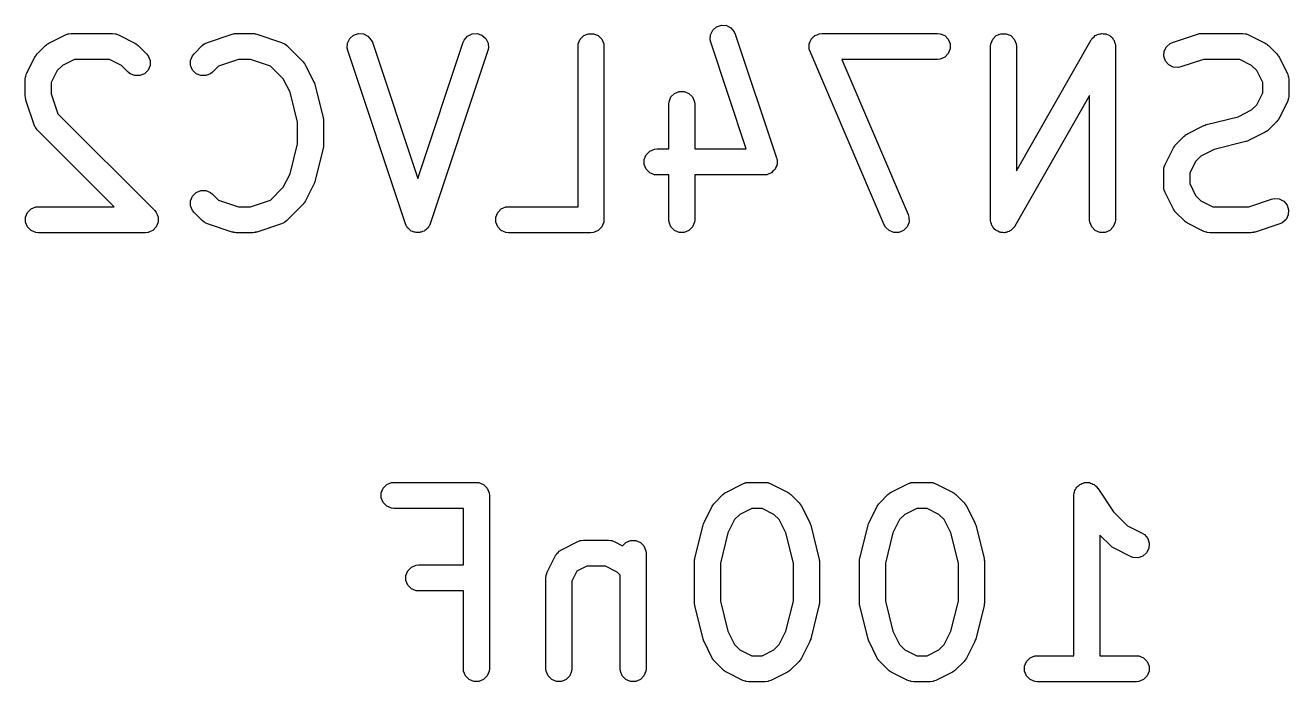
# Model space of a CAD drawing. Header units: inches. Extents: x -0.1 to 2.99, y 0.2 to 2.25.
# Drawn here: x 0.1225 to 0.4096, y 0.861 to 1.0101 of the extents above; entities that cross this region are included whole.
import ezdxf

# ---------------------------------------------------------------- set-up
doc = ezdxf.new("R2010")
doc.units = ezdxf.units.IN
doc.header["$MEASUREMENT"] = 0
doc.layers.add('BLACK', color=250, linetype='CONTINUOUS')

msp = doc.modelspace()

# ---------------------------------------------------------------- linework, layer by layer
at = {"layer": 'BLACK', "linetype": 'CONTINUOUS'}
for p, q in [((0.12785, 1.00609), (0.1316, 1.00796)), ((0.1316, 1.00796), (0.13214, 1.00817)), ((0.13214, 1.00817), (0.13225, 1.00818)), ((0.13225, 1.00818), (0.13234, 1.00822)), ((0.13234, 1.00822), (0.13292, 1.00827)), ((0.13292, 1.00827), (0.14229, 1.00827)), ((0.14229, 1.00827), (0.14287, 1.00822)), ((0.14287, 1.00822), (0.14297, 1.00818)), ((0.14297, 1.00818), (0.14307, 1.00817)), ((0.14307, 1.00817), (0.14362, 1.00796)), ((0.14362, 1.00796), (0.14736, 1.00609)), ((0.16386, 1.00625), (0.16948, 1.00812)), ((0.16948, 1.00812), (0.16977, 1.00819)), ((0.16977, 1.00819), (0.16984, 1.00822)), ((0.16984, 1.00822), (0.16994, 1.00823)), ((0.16994, 1.00823), (0.17005, 1.00825)), ((0.17005, 1.00825), (0.17012, 1.00825)), ((0.17012, 1.00825), (0.17042, 1.00827)), ((0.17042, 1.00827), (0.17417, 1.00827)), ((0.17417, 1.00827), (0.17446, 1.00825)), ((0.17446, 1.00825), (0.17453, 1.00825)), ((0.17453, 1.00825), (0.17464, 1.00823)), ((0.17464, 1.00823), (0.17474, 1.00822)), ((0.17474, 1.00822), (0.17481, 1.00819)), ((0.17481, 1.00819), (0.1751, 1.00812)), ((0.1751, 1.00812), (0.18072, 1.00625)), ((0.1962, 1.00713), (0.19708, 1.00789)), ((0.19708, 1.00789), (0.19817, 1.00825)), ((0.19817, 1.00825), (0.19932, 1.00817)), ((0.19932, 1.00817), (0.20035, 1.00765)), ((0.22297, 1.00765), (0.224, 1.00817)), ((0.224, 1.00817), (0.22515, 1.00825)), ((0.22515, 1.00825), (0.22625, 1.00789)), ((0.22625, 1.00789), (0.22712, 1.00713)), ((0.24939, 1.00778), (0.25046, 1.00822)), ((0.25046, 1.00822), (0.25161, 1.00822)), ((0.25161, 1.00822), (0.25267, 1.00778)), ((0.2781, 1.00683), (0.27818, 1.00798)), ((0.27818, 1.00798), (0.27869, 1.00901)), ((0.27869, 1.00901), (0.27957, 1.00976)), ((0.27957, 1.00976), (0.28066, 1.01013)), ((0.28066, 1.01013), (0.28181, 1.01004)), ((0.28181, 1.01004), (0.28284, 1.00953)), ((0.28284, 1.00953), (0.28359, 1.00866)), ((0.28359, 1.00866), (0.28383, 1.00813)), ((0.28383, 1.00813), (0.2932, 0.98001)), ((0.30188, 1.00778), (0.3024, 1.00799)), ((0.3024, 1.00799), (0.30291, 1.00821)), ((0.30291, 1.00821), (0.30293, 1.00821)), ((0.30293, 1.00821), (0.30295, 1.00822)), ((0.30295, 1.00822), (0.30352, 1.00827)), ((0.30352, 1.00827), (0.32977, 1.00827)), ((0.32977, 1.00827), (0.33035, 1.00822)), ((0.33035, 1.00822), (0.33141, 1.00778)), ((0.34313, 1.00778), (0.34419, 1.00822)), ((0.34419, 1.00822), (0.34535, 1.00822)), ((0.34535, 1.00822), (0.34641, 1.00778)), ((0.36563, 1.00778), (0.3658, 1.00785)), ((0.3658, 1.00785), (0.36595, 1.00796)), ((0.36595, 1.00796), (0.36633, 1.00807)), ((0.36633, 1.00807), (0.36669, 1.00822)), ((0.36669, 1.00822), (0.36688, 1.00822)), ((0.36688, 1.00822), (0.36706, 1.00827)), ((0.36706, 1.00827), (0.36745, 1.00822)), ((0.36745, 1.00822), (0.36784, 1.00822)), ((0.36784, 1.00822), (0.36802, 1.00815)), ((0.36802, 1.00815), (0.3682, 1.00812)), ((0.3682, 1.00812), (0.36854, 1.00793)), ((0.36854, 1.00793), (0.36891, 1.00778)), ((0.38321, 1.00625), (0.38883, 1.00812)), ((0.38883, 1.00812), (0.38912, 1.00819)), ((0.38912, 1.00819), (0.38919, 1.00822)), ((0.38919, 1.00822), (0.38929, 1.00823)), ((0.38929, 1.00823), (0.38939, 1.00825)), ((0.38939, 1.00825), (0.38947, 1.00825)), ((0.38947, 1.00825), (0.38976, 1.00827)), ((0.38976, 1.00827), (0.39914, 1.00827)), ((0.39914, 1.00827), (0.39971, 1.00822)), ((0.39971, 1.00822), (0.39981, 1.00818)), ((0.39981, 1.00818), (0.39992, 1.00817)), ((0.39992, 1.00817), (0.40046, 1.00796)), ((0.40046, 1.00796), (0.40421, 1.00609)), ((0.12521, 1.00366), (0.12708, 1.00554)), ((0.12708, 1.00554), (0.12731, 1.00572)), ((0.12731, 1.00572), (0.12736, 1.00578)), ((0.12736, 1.00578), (0.12745, 1.00584)), ((0.12745, 1.00584), (0.12753, 1.0059)), ((0.12753, 1.0059), (0.1276, 1.00593)), ((0.1276, 1.00593), (0.12785, 1.00609)), ((0.14736, 1.00609), (0.14761, 1.00593)), ((0.14761, 1.00593), (0.14768, 1.0059)), ((0.14768, 1.0059), (0.14777, 1.00584)), ((0.14777, 1.00584), (0.14785, 1.00578)), ((0.14785, 1.00578), (0.14791, 1.00572)), ((0.14791, 1.00572), (0.14813, 1.00554)), ((0.14813, 1.00554), (0.15001, 1.00366)), ((0.16083, 1.00366), (0.1627, 1.00554)), ((0.1627, 1.00554), (0.16315, 1.0059)), ((0.16315, 1.0059), (0.16325, 1.00594)), ((0.16325, 1.00594), (0.16333, 1.00601)), ((0.16333, 1.00601), (0.16386, 1.00625)), ((0.18072, 1.00625), (0.18125, 1.00601)), ((0.18125, 1.00601), (0.18133, 1.00594)), ((0.18133, 1.00594), (0.18143, 1.0059)), ((0.18143, 1.0059), (0.18188, 1.00554)), ((0.18188, 1.00554), (0.18563, 1.00179)), ((0.19561, 1.00495), (0.19569, 1.0061)), ((0.19574, 1.00439), (0.19561, 1.00495)), ((0.19569, 1.0061), (0.1962, 1.00713)), ((0.20035, 1.00765), (0.2011, 1.00678)), ((0.2011, 1.00678), (0.20134, 1.00626)), ((0.20134, 1.00626), (0.21166, 0.97529)), ((0.21166, 0.97529), (0.22198, 1.00626)), ((0.22198, 1.00626), (0.22222, 1.00678)), ((0.22222, 1.00678), (0.22297, 1.00765)), ((0.22712, 1.00713), (0.22763, 1.0061)), ((0.22771, 1.00495), (0.22759, 1.00439)), ((0.22763, 1.0061), (0.22771, 1.00495)), ((0.24808, 1.00532), (0.24814, 1.0059)), ((0.24808, 0.9689), (0.24808, 1.00532)), ((0.24814, 1.0059), (0.24858, 1.00696)), ((0.24858, 1.00696), (0.24939, 1.00778)), ((0.25267, 1.00778), (0.25349, 1.00696)), ((0.25349, 1.00696), (0.25393, 1.0059)), ((0.25393, 1.0059), (0.25398, 1.00532)), ((0.25398, 1.00532), (0.25398, 0.96595)), ((0.27823, 1.00626), (0.2781, 1.00683)), ((0.2863, 0.98203), (0.27823, 1.00626)), ((0.30062, 1.00586), (0.30063, 1.00588)), ((0.30063, 1.0053), (0.30062, 1.00586)), ((0.30063, 1.0059), (0.30084, 1.00641)), ((0.30063, 1.00588), (0.30063, 1.0059)), ((0.30063, 1.00475), (0.30063, 1.0053)), ((0.30084, 1.00641), (0.30105, 1.00693)), ((0.30105, 1.00693), (0.30106, 1.00695)), ((0.30106, 1.00695), (0.30107, 1.00696)), ((0.30107, 1.00696), (0.30146, 1.00736)), ((0.30146, 1.00736), (0.30185, 1.00776)), ((0.30185, 1.00776), (0.30187, 1.00776)), ((0.30187, 1.00776), (0.30188, 1.00778)), ((0.33141, 1.00778), (0.33223, 1.00696)), ((0.33223, 1.00696), (0.33267, 1.0059)), ((0.33267, 1.0059), (0.33267, 1.00475)), ((0.34182, 1.00532), (0.34187, 1.0059)), ((0.34182, 0.96595), (0.34182, 1.00532)), ((0.34187, 1.0059), (0.34231, 1.00696)), ((0.34231, 1.00696), (0.34313, 1.00778)), ((0.34641, 1.00778), (0.34722, 1.00696)), ((0.34722, 1.00696), (0.34767, 1.0059)), ((0.34767, 1.0059), (0.34772, 1.00532)), ((0.34772, 0.97707), (0.3647, 1.00679)), ((0.34772, 1.00532), (0.34772, 0.97707)), ((0.3647, 1.00679), (0.36479, 1.00691)), ((0.36479, 1.00691), (0.36481, 1.00696)), ((0.36481, 1.00696), (0.36487, 1.00702)), ((0.36487, 1.00702), (0.36504, 1.00726)), ((0.36504, 1.00726), (0.36535, 1.0075)), ((0.36535, 1.0075), (0.36563, 1.00778)), ((0.36891, 1.00778), (0.36904, 1.00764)), ((0.36904, 1.00764), (0.3692, 1.00755)), ((0.3692, 1.00755), (0.36944, 1.00724)), ((0.36944, 1.00724), (0.36972, 1.00696)), ((0.36972, 1.00696), (0.36979, 1.00679)), ((0.36979, 1.00679), (0.36991, 1.00664)), ((0.36991, 1.00664), (0.37001, 1.00626)), ((0.37001, 1.00626), (0.37016, 1.0059)), ((0.37016, 1.0059), (0.37019, 1.0056)), ((0.37019, 1.0056), (0.37021, 1.00553)), ((0.37021, 1.00553), (0.3702, 1.00547)), ((0.3702, 1.00547), (0.37022, 1.00532)), ((0.37022, 1.00532), (0.37022, 0.96595)), ((0.38129, 1.00423), (0.38181, 1.00526)), ((0.38181, 1.00526), (0.38268, 1.00601)), ((0.38268, 1.00601), (0.38321, 1.00625)), ((0.40421, 1.00609), (0.40446, 1.00593)), ((0.40446, 1.00593), (0.40453, 1.0059)), ((0.40453, 1.0059), (0.40461, 1.00584)), ((0.40461, 1.00584), (0.4047, 1.00578)), ((0.4047, 1.00578), (0.40475, 1.00572)), ((0.40475, 1.00572), (0.40498, 1.00554)), ((0.40498, 1.00554), (0.40685, 1.00366)), ((0.12278, 0.99914), (0.12466, 1.00289)), ((0.12466, 1.00289), (0.12481, 1.00314)), ((0.12481, 1.00314), (0.12484, 1.00321)), ((0.12484, 1.00321), (0.12491, 1.00329)), ((0.12491, 1.00329), (0.12496, 1.00338)), ((0.12496, 1.00338), (0.12502, 1.00343)), ((0.12502, 1.00343), (0.12521, 1.00366)), ((0.13362, 1.00237), (0.13092, 1.00102)), ((0.1416, 1.00237), (0.13362, 1.00237)), ((0.1443, 1.00102), (0.1416, 1.00237)), ((0.15001, 1.00366), (0.15037, 1.00321)), ((0.15037, 1.00321), (0.15082, 1.00215)), ((0.15082, 1.00215), (0.15082, 1.001)), ((0.16002, 1.00215), (0.16046, 1.00321)), ((0.16002, 1.001), (0.16002, 1.00215)), ((0.16046, 1.00321), (0.16083, 1.00366)), ((0.1709, 1.00237), (0.16639, 1.00087)), ((0.17369, 1.00237), (0.1709, 1.00237)), ((0.17819, 1.00087), (0.17369, 1.00237)), ((0.20886, 0.96502), (0.19574, 1.00439)), ((0.22759, 1.00439), (0.21446, 0.96502)), ((0.30064, 1.00473), (0.30063, 1.00475)), ((0.30064, 1.00471), (0.30064, 1.00473)), ((0.30081, 1.00416), (0.30064, 1.00471)), ((0.31768, 0.96479), (0.30081, 1.00416)), ((0.32977, 1.00237), (0.308, 1.00237)), ((0.308, 1.00237), (0.32311, 0.96712)), ((0.33035, 1.00243), (0.32977, 1.00237)), ((0.33141, 1.00287), (0.33035, 1.00243)), ((0.33223, 1.00368), (0.33141, 1.00287)), ((0.33267, 1.00475), (0.33223, 1.00368)), ((0.38121, 1.00308), (0.38129, 1.00423)), ((0.38157, 1.00198), (0.38121, 1.00308)), ((0.39024, 1.00237), (0.38507, 1.00065)), ((0.39844, 1.00237), (0.39024, 1.00237)), ((0.40114, 1.00102), (0.39844, 1.00237)), ((0.40685, 1.00366), (0.40704, 1.00343)), ((0.40704, 1.00343), (0.40709, 1.00338)), ((0.40709, 1.00338), (0.40715, 1.00329)), ((0.40715, 1.00329), (0.40722, 1.00321)), ((0.40722, 1.00321), (0.40725, 1.00314)), ((0.40725, 1.00314), (0.4074, 1.00289)), ((0.4074, 1.00289), (0.40928, 0.99914)), ((0.12972, 0.99982), (0.12837, 0.99713)), ((0.13092, 1.00102), (0.12972, 0.99982)), ((0.14583, 0.99948), (0.1443, 1.00102)), ((0.14628, 0.99912), (0.14583, 0.99948)), ((0.15037, 0.99993), (0.14956, 0.99912)), ((0.15082, 1.001), (0.15037, 0.99993)), ((0.16046, 0.99993), (0.16002, 1.001)), ((0.16128, 0.99912), (0.16046, 0.99993)), ((0.16501, 0.99948), (0.16456, 0.99912)), ((0.16639, 1.00087), (0.16501, 0.99948)), ((0.18111, 0.99795), (0.17819, 1.00087)), ((0.18563, 1.00179), (0.18581, 1.00156)), ((0.18581, 1.00156), (0.18587, 1.00151)), ((0.18587, 1.00151), (0.18593, 1.00142)), ((0.18593, 1.00142), (0.18599, 1.00134)), ((0.18599, 1.00134), (0.18602, 1.00127)), ((0.18602, 1.00127), (0.18618, 1.00102)), ((0.18618, 1.00102), (0.18806, 0.99727)), ((0.38233, 1.00111), (0.38157, 1.00198)), ((0.38336, 1.0006), (0.38233, 1.00111)), ((0.38451, 1.00052), (0.38336, 1.0006)), ((0.38507, 1.00065), (0.38451, 1.00052)), ((0.40234, 0.99982), (0.40114, 1.00102)), ((0.40368, 0.99713), (0.40234, 0.99982)), ((0.12247, 0.99782), (0.12253, 0.9984)), ((0.12247, 0.99407), (0.12247, 0.99782)), ((0.12253, 0.9984), (0.12257, 0.9985)), ((0.12257, 0.9986), (0.12278, 0.99914)), ((0.12257, 0.9985), (0.12257, 0.9986)), ((0.12837, 0.99713), (0.12837, 0.99455)), ((0.14734, 0.99868), (0.14628, 0.99912)), ((0.14849, 0.99868), (0.14734, 0.99868)), ((0.14956, 0.99912), (0.14849, 0.99868)), ((0.16234, 0.99868), (0.16128, 0.99912)), ((0.16349, 0.99868), (0.16234, 0.99868)), ((0.16456, 0.99912), (0.16349, 0.99868)), ((0.18263, 0.99492), (0.18111, 0.99795)), ((0.18806, 0.99727), (0.18807, 0.99723)), ((0.18807, 0.99723), (0.18808, 0.99721)), ((0.18808, 0.99721), (0.18817, 0.99697)), ((0.18817, 0.99697), (0.18826, 0.99673)), ((0.18826, 0.99673), (0.18826, 0.99671)), ((0.18826, 0.99671), (0.18828, 0.99666)), ((0.18828, 0.99666), (0.19015, 0.98917)), ((0.40368, 0.99477), (0.40368, 0.99713)), ((0.40928, 0.99914), (0.40948, 0.9986)), ((0.40948, 0.9986), (0.40949, 0.9985)), ((0.40949, 0.9985), (0.40953, 0.9984)), ((0.40953, 0.9984), (0.40959, 0.99782)), ((0.40959, 0.99782), (0.40959, 0.99407)), ((0.1225, 0.99378), (0.12247, 0.99407)), ((0.12249, 0.9937), (0.1225, 0.99378)), ((0.12252, 0.9936), (0.12249, 0.9937)), ((0.12253, 0.9935), (0.12252, 0.9936)), ((0.12256, 0.99343), (0.12253, 0.9935)), ((0.12837, 0.99455), (0.12988, 0.99004)), ((0.18434, 0.98809), (0.18263, 0.99492)), ((0.26876, 0.99277), (0.2692, 0.99384)), ((0.2692, 0.99384), (0.27001, 0.99465)), ((0.27001, 0.99465), (0.27108, 0.99509)), ((0.27108, 0.99509), (0.27223, 0.99509)), ((0.27223, 0.99509), (0.27329, 0.99465)), ((0.27329, 0.99465), (0.27411, 0.99384)), ((0.27411, 0.99384), (0.27455, 0.99277)), ((0.36431, 0.9942), (0.34733, 0.96449)), ((0.36431, 0.96595), (0.36431, 0.9942)), ((0.40234, 0.99207), (0.40368, 0.99477)), ((0.40953, 0.9935), (0.40949, 0.9934)), ((0.40959, 0.99407), (0.40953, 0.9935)), ((0.12262, 0.99314), (0.12256, 0.99343)), ((0.1245, 0.98752), (0.12262, 0.99314)), ((0.2687, 0.9922), (0.26876, 0.99277)), ((0.2687, 0.98203), (0.2687, 0.9922)), ((0.27455, 0.99277), (0.27461, 0.9922)), ((0.27461, 0.9922), (0.27461, 0.98203)), ((0.39811, 0.98936), (0.40114, 0.99088)), ((0.40114, 0.99088), (0.40234, 0.99207)), ((0.40928, 0.99275), (0.4074, 0.989)), ((0.40948, 0.99329), (0.40928, 0.99275)), ((0.40949, 0.9934), (0.40948, 0.99329)), ((0.12988, 0.99004), (0.15188, 0.96804)), ((0.18434, 0.98319), (0.18434, 0.98809)), ((0.19015, 0.98917), (0.19017, 0.98907)), ((0.19017, 0.98907), (0.19019, 0.98903)), ((0.19019, 0.98903), (0.19021, 0.98881)), ((0.19021, 0.98881), (0.19024, 0.98859)), ((0.19024, 0.98859), (0.19023, 0.98855)), ((0.19023, 0.98855), (0.19024, 0.98845)), ((0.19024, 0.98845), (0.19024, 0.98282)), ((0.39092, 0.98756), (0.39811, 0.98936)), ((0.40685, 0.98824), (0.40498, 0.98636)), ((0.40704, 0.98846), (0.40685, 0.98824)), ((0.40709, 0.98851), (0.40704, 0.98846)), ((0.40715, 0.9886), (0.40709, 0.98851)), ((0.40722, 0.98868), (0.40715, 0.9886)), ((0.40725, 0.98876), (0.40722, 0.98868)), ((0.4074, 0.989), (0.40725, 0.98876)), ((0.12473, 0.98699), (0.1245, 0.98752)), ((0.1248, 0.98691), (0.12473, 0.98699)), ((0.12484, 0.98681), (0.1248, 0.98691)), ((0.12521, 0.98636), (0.12484, 0.98681)), ((0.14267, 0.9689), (0.12521, 0.98636)), ((0.38393, 0.98304), (0.3858, 0.98491)), ((0.3858, 0.98491), (0.38603, 0.9851)), ((0.38603, 0.9851), (0.38608, 0.98516)), ((0.38608, 0.98516), (0.38617, 0.98521)), ((0.38617, 0.98521), (0.38625, 0.98528)), ((0.38625, 0.98528), (0.38632, 0.98531)), ((0.38632, 0.98531), (0.38657, 0.98547)), ((0.38657, 0.98547), (0.39032, 0.98734)), ((0.39032, 0.98734), (0.39036, 0.98736)), ((0.39036, 0.98736), (0.39038, 0.98737)), ((0.39038, 0.98737), (0.39062, 0.98746)), ((0.39062, 0.98746), (0.39086, 0.98755)), ((0.39086, 0.98755), (0.39088, 0.98755)), ((0.39088, 0.98755), (0.39092, 0.98756)), ((0.40421, 0.98581), (0.40046, 0.98393)), ((0.40446, 0.98596), (0.40421, 0.98581)), ((0.40453, 0.98599), (0.40446, 0.98596)), ((0.40461, 0.98606), (0.40453, 0.98599)), ((0.4047, 0.98612), (0.40461, 0.98606)), ((0.40475, 0.98618), (0.4047, 0.98612)), ((0.40498, 0.98636), (0.40475, 0.98618)), ((0.18263, 0.97636), (0.18434, 0.98319)), ((0.19015, 0.98211), (0.18828, 0.97461)), ((0.19017, 0.98221), (0.19015, 0.98211)), ((0.19019, 0.98225), (0.19017, 0.98221)), ((0.19021, 0.98247), (0.19019, 0.98225)), ((0.19024, 0.98268), (0.19021, 0.98247)), ((0.19024, 0.98282), (0.19023, 0.98272)), ((0.19023, 0.98272), (0.19024, 0.98268)), ((0.26439, 0.98153), (0.26545, 0.98197)), ((0.26545, 0.98197), (0.26603, 0.98203)), ((0.26603, 0.98203), (0.2687, 0.98203)), ((0.27461, 0.98203), (0.2863, 0.98203)), ((0.3815, 0.97852), (0.38337, 0.98227)), ((0.38337, 0.98227), (0.38353, 0.98252)), ((0.38353, 0.98252), (0.38356, 0.98259)), ((0.38356, 0.98259), (0.38363, 0.98267)), ((0.38363, 0.98267), (0.38368, 0.98276)), ((0.38368, 0.98276), (0.38374, 0.98281)), ((0.38374, 0.98281), (0.38393, 0.98304)), ((0.39985, 0.98371), (0.39267, 0.98191)), ((0.3999, 0.98373), (0.39985, 0.98371)), ((0.39992, 0.98373), (0.3999, 0.98373)), ((0.40016, 0.98382), (0.39992, 0.98373)), ((0.4004, 0.9839), (0.40016, 0.98382)), ((0.40042, 0.98392), (0.4004, 0.9839)), ((0.40046, 0.98393), (0.40042, 0.98392)), ((0.26313, 0.97965), (0.26357, 0.98072)), ((0.26313, 0.9785), (0.26313, 0.97965)), ((0.26357, 0.98072), (0.26439, 0.98153)), ((0.2932, 0.98001), (0.29327, 0.97972)), ((0.29327, 0.97972), (0.2933, 0.97965)), ((0.2933, 0.97965), (0.2933, 0.97959)), ((0.2933, 0.97959), (0.29333, 0.97944)), ((0.29333, 0.97944), (0.2933, 0.97897)), ((0.38844, 0.9792), (0.38709, 0.9765)), ((0.38964, 0.9804), (0.38844, 0.9792)), ((0.39267, 0.98191), (0.38964, 0.9804)), ((0.18111, 0.97333), (0.18263, 0.97636)), ((0.26357, 0.97743), (0.26313, 0.9785)), ((0.26439, 0.97662), (0.26357, 0.97743)), ((0.26545, 0.97618), (0.26439, 0.97662)), ((0.29141, 0.97636), (0.29098, 0.97618)), ((0.29186, 0.97651), (0.29141, 0.97636)), ((0.29194, 0.97658), (0.29186, 0.97651)), ((0.29204, 0.97662), (0.29194, 0.97658)), ((0.29238, 0.97696), (0.29204, 0.97662)), ((0.29273, 0.97727), (0.29238, 0.97696)), ((0.29278, 0.97736), (0.29273, 0.97727)), ((0.29286, 0.97743), (0.29278, 0.97736)), ((0.29304, 0.97787), (0.29286, 0.97743)), ((0.29325, 0.9783), (0.29304, 0.97787)), ((0.29326, 0.9784), (0.29325, 0.9783)), ((0.2933, 0.9785), (0.29326, 0.9784)), ((0.2933, 0.97897), (0.2933, 0.9785)), ((0.38119, 0.9772), (0.38124, 0.97778)), ((0.38119, 0.97345), (0.38119, 0.9772)), ((0.38124, 0.97778), (0.38128, 0.97787)), ((0.38128, 0.97787), (0.38129, 0.97798)), ((0.38129, 0.97798), (0.3815, 0.97852)), ((0.38709, 0.9765), (0.38709, 0.97415)), ((0.18806, 0.97401), (0.18618, 0.97026)), ((0.18807, 0.97405), (0.18806, 0.97401)), ((0.18808, 0.97406), (0.18807, 0.97405)), ((0.18817, 0.97431), (0.18808, 0.97406)), ((0.18826, 0.97455), (0.18817, 0.97431)), ((0.18828, 0.97461), (0.18826, 0.97457)), ((0.18826, 0.97457), (0.18826, 0.97455)), ((0.26603, 0.97612), (0.26545, 0.97618)), ((0.2687, 0.97612), (0.26603, 0.97612)), ((0.2687, 0.96595), (0.2687, 0.97612)), ((0.2904, 0.97612), (0.27461, 0.97612)), ((0.27461, 0.97612), (0.27461, 0.96595)), ((0.29069, 0.97615), (0.2904, 0.97612)), ((0.29077, 0.97615), (0.29069, 0.97615)), ((0.29083, 0.97616), (0.29077, 0.97615)), ((0.29098, 0.97618), (0.29083, 0.97616)), ((0.38124, 0.97288), (0.38119, 0.97345)), ((0.38709, 0.97415), (0.38844, 0.97145)), ((0.16002, 0.97028), (0.16046, 0.97134)), ((0.16046, 0.97134), (0.16128, 0.97216)), ((0.16128, 0.97216), (0.16234, 0.9726)), ((0.16234, 0.9726), (0.16349, 0.9726)), ((0.16349, 0.9726), (0.16456, 0.97216)), ((0.16456, 0.97216), (0.16501, 0.97179)), ((0.16501, 0.97179), (0.16639, 0.97041)), ((0.17819, 0.97041), (0.18111, 0.97333)), ((0.38128, 0.97278), (0.38124, 0.97288)), ((0.38129, 0.97267), (0.38128, 0.97278)), ((0.3815, 0.97213), (0.38129, 0.97267)), ((0.38337, 0.96838), (0.3815, 0.97213)), ((0.38844, 0.97145), (0.38964, 0.97025)), ((0.40053, 0.9689), (0.4057, 0.97063)), ((0.4057, 0.97063), (0.40627, 0.97076)), ((0.40627, 0.97076), (0.40742, 0.97067)), ((0.40742, 0.97067), (0.40845, 0.97016)), ((0.12297, 0.96759), (0.12378, 0.96841)), ((0.12378, 0.96841), (0.12485, 0.96885)), ((0.12485, 0.96885), (0.12542, 0.9689)), ((0.12542, 0.9689), (0.14267, 0.9689)), ((0.15188, 0.96804), (0.15225, 0.96759)), ((0.16002, 0.96913), (0.16002, 0.97028)), ((0.16046, 0.96806), (0.16002, 0.96913)), ((0.16083, 0.96761), (0.16046, 0.96806)), ((0.1627, 0.96574), (0.16083, 0.96761)), ((0.16639, 0.97041), (0.1709, 0.9689)), ((0.1709, 0.9689), (0.17369, 0.9689)), ((0.17369, 0.9689), (0.17819, 0.97041)), ((0.18563, 0.96949), (0.18188, 0.96574)), ((0.18581, 0.96971), (0.18563, 0.96949)), ((0.18587, 0.96977), (0.18581, 0.96971)), ((0.18593, 0.96985), (0.18587, 0.96977)), ((0.18599, 0.96994), (0.18593, 0.96985)), ((0.18602, 0.97001), (0.18599, 0.96994)), ((0.18618, 0.97026), (0.18602, 0.97001)), ((0.22983, 0.96759), (0.23064, 0.96841)), ((0.23064, 0.96841), (0.23171, 0.96885)), ((0.23171, 0.96885), (0.23228, 0.9689)), ((0.23228, 0.9689), (0.24808, 0.9689)), ((0.38353, 0.96813), (0.38337, 0.96838)), ((0.38356, 0.96806), (0.38353, 0.96813)), ((0.38363, 0.96798), (0.38356, 0.96806)), ((0.38368, 0.96789), (0.38363, 0.96798)), ((0.38374, 0.96784), (0.38368, 0.96789)), ((0.38393, 0.96761), (0.38374, 0.96784)), ((0.3858, 0.96574), (0.38393, 0.96761)), ((0.38964, 0.97025), (0.39234, 0.9689)), ((0.39234, 0.9689), (0.40053, 0.9689)), ((0.40845, 0.97016), (0.4092, 0.96929)), ((0.4092, 0.96929), (0.40957, 0.9682)), ((0.40957, 0.9682), (0.40948, 0.96705)), ((0.12253, 0.96653), (0.12297, 0.96759)), ((0.12253, 0.96538), (0.12253, 0.96653)), ((0.12297, 0.96431), (0.12253, 0.96538)), ((0.15225, 0.96759), (0.15245, 0.96712)), ((0.15269, 0.96538), (0.15225, 0.96431)), ((0.15245, 0.96712), (0.15268, 0.96656)), ((0.15268, 0.96656), (0.15269, 0.96653)), ((0.15269, 0.96653), (0.15269, 0.96538)), ((0.16315, 0.96537), (0.1627, 0.96574)), ((0.16325, 0.96533), (0.16315, 0.96537)), ((0.16333, 0.96526), (0.16325, 0.96533)), ((0.16386, 0.96503), (0.16333, 0.96526)), ((0.16948, 0.96315), (0.16386, 0.96503)), ((0.18072, 0.96503), (0.1751, 0.96315)), ((0.18125, 0.96526), (0.18072, 0.96503)), ((0.18133, 0.96533), (0.18125, 0.96526)), ((0.18143, 0.96537), (0.18133, 0.96533)), ((0.18188, 0.96574), (0.18143, 0.96537)), ((0.2091, 0.96449), (0.20886, 0.96502)), ((0.21446, 0.96502), (0.21423, 0.96449)), ((0.22939, 0.96653), (0.22983, 0.96759)), ((0.22939, 0.96538), (0.22939, 0.96653)), ((0.22983, 0.96431), (0.22939, 0.96538)), ((0.25393, 0.96538), (0.25349, 0.96431)), ((0.25398, 0.96595), (0.25393, 0.96538)), ((0.26876, 0.96538), (0.2687, 0.96595)), ((0.2692, 0.96431), (0.26876, 0.96538)), ((0.27455, 0.96538), (0.27411, 0.96431)), ((0.27461, 0.96595), (0.27455, 0.96538)), ((0.31796, 0.96428), (0.31768, 0.96479)), ((0.3233, 0.96541), (0.32287, 0.96434)), ((0.32311, 0.96712), (0.32329, 0.96656)), ((0.32329, 0.96656), (0.3233, 0.96541)), ((0.34183, 0.9658), (0.34182, 0.96595)), ((0.34182, 0.96575), (0.34183, 0.9658)), ((0.34184, 0.96567), (0.34182, 0.96575)), ((0.34187, 0.96538), (0.34184, 0.96567)), ((0.34202, 0.96501), (0.34187, 0.96538)), ((0.34213, 0.96463), (0.34202, 0.96501)), ((0.36437, 0.96538), (0.36431, 0.96595)), ((0.36481, 0.96431), (0.36437, 0.96538)), ((0.37016, 0.96538), (0.36972, 0.96431)), ((0.37022, 0.96595), (0.37016, 0.96538)), ((0.38603, 0.96555), (0.3858, 0.96574)), ((0.38608, 0.96549), (0.38603, 0.96555)), ((0.38617, 0.96544), (0.38608, 0.96549)), ((0.38625, 0.96537), (0.38617, 0.96544)), ((0.38632, 0.96534), (0.38625, 0.96537)), ((0.38657, 0.96519), (0.38632, 0.96534)), ((0.39032, 0.96331), (0.38657, 0.96519)), ((0.40757, 0.96503), (0.40195, 0.96315)), ((0.4081, 0.96526), (0.40757, 0.96503)), ((0.40897, 0.96602), (0.4081, 0.96526)), ((0.40948, 0.96705), (0.40897, 0.96602)), ((0.12378, 0.9635), (0.12297, 0.96431)), ((0.12485, 0.96306), (0.12378, 0.9635)), ((0.12542, 0.963), (0.12485, 0.96306)), ((0.14979, 0.963), (0.12542, 0.963)), ((0.15037, 0.96306), (0.14979, 0.963)), ((0.15068, 0.96319), (0.15037, 0.96306)), ((0.15143, 0.9635), (0.15068, 0.96319)), ((0.15225, 0.96431), (0.15143, 0.9635)), ((0.16977, 0.96309), (0.16948, 0.96315)), ((0.16984, 0.96306), (0.16977, 0.96309)), ((0.16994, 0.96305), (0.16984, 0.96306)), ((0.17005, 0.96302), (0.16994, 0.96305)), ((0.17012, 0.96303), (0.17005, 0.96302)), ((0.17042, 0.963), (0.17012, 0.96303)), ((0.17417, 0.963), (0.17042, 0.963)), ((0.17446, 0.96303), (0.17417, 0.963)), ((0.17453, 0.96302), (0.17446, 0.96303)), ((0.17464, 0.96305), (0.17453, 0.96302)), ((0.17474, 0.96306), (0.17464, 0.96305)), ((0.17481, 0.96309), (0.17474, 0.96306)), ((0.1751, 0.96315), (0.17481, 0.96309)), ((0.20923, 0.96433), (0.2091, 0.96449)), ((0.20933, 0.96414), (0.20923, 0.96433)), ((0.20961, 0.9639), (0.20933, 0.96414)), ((0.20985, 0.96362), (0.20961, 0.9639)), ((0.21004, 0.96353), (0.20985, 0.96362)), ((0.2102, 0.96339), (0.21004, 0.96353)), ((0.21055, 0.96327), (0.2102, 0.96339)), ((0.21088, 0.9631), (0.21055, 0.96327)), ((0.21109, 0.96309), (0.21088, 0.9631)), ((0.21129, 0.96302), (0.21109, 0.96309)), ((0.21166, 0.96305), (0.21129, 0.96302)), ((0.21203, 0.96302), (0.21166, 0.96305)), ((0.21223, 0.96309), (0.21203, 0.96302)), ((0.21244, 0.9631), (0.21223, 0.96309)), ((0.21277, 0.96327), (0.21244, 0.9631)), ((0.21312, 0.96339), (0.21277, 0.96327)), ((0.21328, 0.96352), (0.21312, 0.96339)), ((0.21347, 0.96362), (0.21328, 0.96352)), ((0.21371, 0.9639), (0.21347, 0.96362)), ((0.21399, 0.96414), (0.21371, 0.9639)), ((0.21409, 0.96433), (0.21399, 0.96414)), ((0.21423, 0.96449), (0.21409, 0.96433)), ((0.23064, 0.9635), (0.22983, 0.96431)), ((0.23171, 0.96306), (0.23064, 0.9635)), ((0.23228, 0.963), (0.23171, 0.96306)), ((0.25103, 0.963), (0.23228, 0.963)), ((0.25161, 0.96306), (0.25103, 0.963)), ((0.25267, 0.9635), (0.25161, 0.96306)), ((0.25349, 0.96431), (0.25267, 0.9635)), ((0.27001, 0.9635), (0.2692, 0.96431)), ((0.27108, 0.96306), (0.27001, 0.9635)), ((0.27223, 0.96306), (0.27108, 0.96306)), ((0.27329, 0.9635), (0.27223, 0.96306)), ((0.27411, 0.96431), (0.27329, 0.9635)), ((0.31879, 0.96348), (0.31796, 0.96428)), ((0.31986, 0.96305), (0.31879, 0.96348)), ((0.32101, 0.96306), (0.31986, 0.96305)), ((0.32207, 0.96352), (0.32101, 0.96306)), ((0.32287, 0.96434), (0.32207, 0.96352)), ((0.34224, 0.96449), (0.34213, 0.96463)), ((0.34231, 0.96431), (0.34224, 0.96449)), ((0.34259, 0.96403), (0.34231, 0.96431)), ((0.34283, 0.96372), (0.34259, 0.96403)), ((0.343, 0.96363), (0.34283, 0.96372)), ((0.34313, 0.9635), (0.343, 0.96363)), ((0.34349, 0.96335), (0.34313, 0.9635)), ((0.34383, 0.96315), (0.34349, 0.96335)), ((0.34402, 0.96313), (0.34383, 0.96315)), ((0.34419, 0.96306), (0.34402, 0.96313)), ((0.34459, 0.96306), (0.34419, 0.96306)), ((0.34498, 0.96301), (0.34459, 0.96306)), ((0.34516, 0.96306), (0.34498, 0.96301)), ((0.34535, 0.96306), (0.34516, 0.96306)), ((0.34571, 0.96321), (0.34535, 0.96306)), ((0.34609, 0.96331), (0.34571, 0.96321)), ((0.34624, 0.96342), (0.34609, 0.96331)), ((0.34641, 0.9635), (0.34624, 0.96342)), ((0.34669, 0.96377), (0.34641, 0.9635)), ((0.347, 0.96401), (0.34669, 0.96377)), ((0.34717, 0.96426), (0.347, 0.96401)), ((0.34722, 0.96431), (0.34717, 0.96426)), ((0.34725, 0.96437), (0.34722, 0.96431)), ((0.34733, 0.96449), (0.34725, 0.96437)), ((0.36563, 0.9635), (0.36481, 0.96431)), ((0.36669, 0.96306), (0.36563, 0.9635)), ((0.36784, 0.96306), (0.36669, 0.96306)), ((0.36891, 0.9635), (0.36784, 0.96306)), ((0.36972, 0.96431), (0.36891, 0.9635)), ((0.39086, 0.9631), (0.39032, 0.96331)), ((0.39096, 0.9631), (0.39086, 0.9631)), ((0.39106, 0.96306), (0.39096, 0.9631)), ((0.39164, 0.963), (0.39106, 0.96306)), ((0.40101, 0.963), (0.39164, 0.963)), ((0.4013, 0.96303), (0.40101, 0.963)), ((0.40138, 0.96302), (0.4013, 0.96303)), ((0.40148, 0.96305), (0.40138, 0.96302)), ((0.40159, 0.96306), (0.40148, 0.96305)), ((0.40166, 0.96309), (0.40159, 0.96306)), ((0.40195, 0.96315), (0.40166, 0.96309)), ((0.20335, 0.9039), (0.20379, 0.90496)), ((0.20379, 0.90496), (0.2046, 0.90578)), ((0.2046, 0.90578), (0.20567, 0.90622)), ((0.20567, 0.90622), (0.20624, 0.90627)), ((0.20624, 0.90627), (0.22499, 0.90627)), ((0.22499, 0.90627), (0.22557, 0.90622)), ((0.22557, 0.90622), (0.22663, 0.90578)), ((0.22663, 0.90578), (0.22744, 0.90496)), ((0.22744, 0.90496), (0.22789, 0.9039)), ((0.28179, 0.90409), (0.28554, 0.90596)), ((0.28554, 0.90596), (0.28608, 0.90617)), ((0.28608, 0.90617), (0.28618, 0.90618)), ((0.28618, 0.90618), (0.28628, 0.90622)), ((0.28628, 0.90622), (0.28686, 0.90627)), ((0.28686, 0.90627), (0.29061, 0.90627)), ((0.29061, 0.90627), (0.29118, 0.90622)), ((0.29118, 0.90622), (0.29128, 0.90618)), ((0.29128, 0.90618), (0.29139, 0.90617)), ((0.29139, 0.90617), (0.29193, 0.90596)), ((0.29193, 0.90596), (0.29568, 0.90409)), ((0.31928, 0.90409), (0.32303, 0.90596)), ((0.32303, 0.90596), (0.32357, 0.90617)), ((0.32357, 0.90617), (0.32368, 0.90618)), ((0.32368, 0.90618), (0.32378, 0.90622)), ((0.32378, 0.90622), (0.32435, 0.90627)), ((0.32435, 0.90627), (0.3281, 0.90627)), ((0.3281, 0.90627), (0.32868, 0.90622)), ((0.32868, 0.90622), (0.32878, 0.90618)), ((0.32878, 0.90618), (0.32888, 0.90617)), ((0.32888, 0.90617), (0.32942, 0.90596)), ((0.32942, 0.90596), (0.33317, 0.90409)), ((0.36094, 0.90417), (0.36099, 0.90445)), ((0.36099, 0.90445), (0.36116, 0.9047)), ((0.36116, 0.9047), (0.36127, 0.90496)), ((0.36127, 0.90496), (0.36147, 0.90517)), ((0.36147, 0.90517), (0.36164, 0.90541)), ((0.36164, 0.90541), (0.36188, 0.90557)), ((0.36188, 0.90557), (0.36208, 0.90578)), ((0.36208, 0.90578), (0.36235, 0.90589)), ((0.36235, 0.90589), (0.36259, 0.90605)), ((0.36259, 0.90605), (0.36288, 0.90611)), ((0.36288, 0.90611), (0.36315, 0.90622)), ((0.36315, 0.90622), (0.36344, 0.90622)), ((0.36344, 0.90622), (0.36372, 0.90627)), ((0.36372, 0.90627), (0.36401, 0.90622)), ((0.36401, 0.90622), (0.3643, 0.90622)), ((0.3643, 0.90622), (0.36457, 0.90611)), ((0.36457, 0.90611), (0.36485, 0.90605)), ((0.36485, 0.90605), (0.36509, 0.90589)), ((0.36509, 0.90589), (0.36536, 0.90578)), ((0.36536, 0.90578), (0.36557, 0.90557)), ((0.36557, 0.90557), (0.36581, 0.90541)), ((0.36581, 0.90541), (0.36617, 0.90496)), ((0.36617, 0.90496), (0.36618, 0.90496)), ((0.36618, 0.90496), (0.36618, 0.90496)), ((0.36618, 0.90496), (0.36618, 0.90496)), ((0.36618, 0.90496), (0.36977, 0.89958)), ((0.20335, 0.90275), (0.20335, 0.9039)), ((0.20379, 0.90168), (0.20335, 0.90275)), ((0.2046, 0.90087), (0.20379, 0.90168)), ((0.22789, 0.9039), (0.22794, 0.90332)), ((0.22794, 0.90332), (0.22794, 0.86395)), ((0.27896, 0.90143), (0.27914, 0.90166)), ((0.27914, 0.90166), (0.28102, 0.90354)), ((0.28102, 0.90354), (0.28125, 0.90372)), ((0.28125, 0.90372), (0.2813, 0.90378)), ((0.2813, 0.90378), (0.28139, 0.90384)), ((0.28139, 0.90384), (0.28147, 0.9039)), ((0.28147, 0.9039), (0.28154, 0.90393)), ((0.28154, 0.90393), (0.28179, 0.90409)), ((0.29568, 0.90409), (0.29592, 0.90393)), ((0.29592, 0.90393), (0.296, 0.9039)), ((0.296, 0.9039), (0.29608, 0.90384)), ((0.29608, 0.90384), (0.29617, 0.90378)), ((0.29617, 0.90378), (0.29622, 0.90372)), ((0.29622, 0.90372), (0.29644, 0.90354)), ((0.29644, 0.90354), (0.29832, 0.90166)), ((0.29832, 0.90166), (0.2985, 0.90143)), ((0.31645, 0.90143), (0.31664, 0.90166)), ((0.31664, 0.90166), (0.31851, 0.90354)), ((0.31851, 0.90354), (0.31874, 0.90372)), ((0.31874, 0.90372), (0.31879, 0.90378)), ((0.31879, 0.90378), (0.31888, 0.90384)), ((0.31888, 0.90384), (0.31896, 0.9039)), ((0.31896, 0.9039), (0.31903, 0.90393)), ((0.31903, 0.90393), (0.31928, 0.90409)), ((0.33317, 0.90409), (0.33342, 0.90393)), ((0.33342, 0.90393), (0.33349, 0.9039)), ((0.33349, 0.9039), (0.33357, 0.90384)), ((0.33357, 0.90384), (0.33366, 0.90378)), ((0.33366, 0.90378), (0.33371, 0.90372)), ((0.33371, 0.90372), (0.33394, 0.90354)), ((0.33394, 0.90354), (0.33581, 0.90166)), ((0.33581, 0.90166), (0.336, 0.90143)), ((0.36077, 0.90333), (0.36083, 0.9039)), ((0.36077, 0.90332), (0.36077, 0.90333)), ((0.36077, 0.90333), (0.36077, 0.90333)), ((0.36077, 0.8669), (0.36077, 0.90332)), ((0.36077, 0.90332), (0.36077, 0.90332)), ((0.36083, 0.9039), (0.36094, 0.90417)), ((0.20567, 0.90043), (0.2046, 0.90087)), ((0.20624, 0.90037), (0.20567, 0.90043)), ((0.22204, 0.90037), (0.20624, 0.90037)), ((0.22204, 0.88753), (0.22204, 0.90037)), ((0.27672, 0.89714), (0.27859, 0.90089)), ((0.27859, 0.90089), (0.27875, 0.90114)), ((0.27875, 0.90114), (0.27878, 0.90121)), ((0.27878, 0.90121), (0.27884, 0.90129)), ((0.27884, 0.90129), (0.2789, 0.90138)), ((0.2789, 0.90138), (0.27896, 0.90143)), ((0.28486, 0.89902), (0.28366, 0.89782)), ((0.28755, 0.90037), (0.28486, 0.89902)), ((0.28991, 0.90037), (0.28755, 0.90037)), ((0.29261, 0.89902), (0.28991, 0.90037)), ((0.2938, 0.89782), (0.29261, 0.89902)), ((0.2985, 0.90143), (0.29856, 0.90138)), ((0.29856, 0.90138), (0.29862, 0.90129)), ((0.29862, 0.90129), (0.29869, 0.90121)), ((0.29869, 0.90121), (0.29872, 0.90114)), ((0.29872, 0.90114), (0.29887, 0.90089)), ((0.29887, 0.90089), (0.30075, 0.89714)), ((0.31421, 0.89714), (0.31609, 0.90089)), ((0.31609, 0.90089), (0.31624, 0.90114)), ((0.31624, 0.90114), (0.31627, 0.90121)), ((0.31627, 0.90121), (0.31634, 0.90129)), ((0.31634, 0.90129), (0.31639, 0.90138)), ((0.31639, 0.90138), (0.31645, 0.90143)), ((0.32235, 0.89902), (0.32115, 0.89782)), ((0.32505, 0.90037), (0.32235, 0.89902)), ((0.3274, 0.90037), (0.32505, 0.90037)), ((0.3301, 0.89902), (0.3274, 0.90037)), ((0.3313, 0.89782), (0.3301, 0.89902)), ((0.336, 0.90143), (0.33606, 0.90138)), ((0.33606, 0.90138), (0.33611, 0.90129)), ((0.33611, 0.90129), (0.33618, 0.90121)), ((0.33618, 0.90121), (0.33621, 0.90114)), ((0.33621, 0.90114), (0.33637, 0.90089)), ((0.33637, 0.90089), (0.33824, 0.89714)), ((0.36977, 0.89958), (0.37297, 0.89638)), ((0.27462, 0.88904), (0.27649, 0.89654)), ((0.27649, 0.89654), (0.27651, 0.89658)), ((0.27651, 0.8966), (0.2766, 0.89684)), ((0.27651, 0.89658), (0.27651, 0.8966)), ((0.2766, 0.89684), (0.27669, 0.89708)), ((0.27669, 0.89708), (0.2767, 0.8971)), ((0.2767, 0.8971), (0.27672, 0.89714)), ((0.28366, 0.89782), (0.28214, 0.89479)), ((0.29532, 0.89479), (0.2938, 0.89782)), ((0.30075, 0.89714), (0.30076, 0.8971)), ((0.30076, 0.8971), (0.30077, 0.89708)), ((0.30077, 0.89708), (0.30086, 0.89684)), ((0.30086, 0.89684), (0.30095, 0.8966)), ((0.30095, 0.8966), (0.30095, 0.89658)), ((0.30095, 0.89658), (0.30097, 0.89654)), ((0.30097, 0.89654), (0.30284, 0.88904)), ((0.31211, 0.88904), (0.31399, 0.89654)), ((0.31399, 0.89654), (0.314, 0.89658)), ((0.314, 0.8966), (0.3141, 0.89684)), ((0.314, 0.89658), (0.314, 0.8966)), ((0.3141, 0.89684), (0.31418, 0.89708)), ((0.31418, 0.89708), (0.3142, 0.8971)), ((0.3142, 0.8971), (0.31421, 0.89714)), ((0.32115, 0.89782), (0.31964, 0.89479)), ((0.33281, 0.89479), (0.3313, 0.89782)), ((0.33824, 0.89714), (0.33826, 0.8971)), ((0.33826, 0.8971), (0.33827, 0.89708)), ((0.33827, 0.89708), (0.33836, 0.89684)), ((0.33836, 0.89684), (0.33845, 0.8966)), ((0.33845, 0.8966), (0.33845, 0.89658)), ((0.33845, 0.89658), (0.33846, 0.89654)), ((0.33846, 0.89654), (0.34034, 0.88904)), ((0.37297, 0.89638), (0.37629, 0.89471)), ((0.24804, 0.89284), (0.24858, 0.89305)), ((0.24858, 0.89305), (0.24869, 0.89305)), ((0.24869, 0.89305), (0.24879, 0.89309)), ((0.24879, 0.89309), (0.24936, 0.89315)), ((0.24936, 0.89315), (0.25499, 0.89315)), ((0.25499, 0.89315), (0.25556, 0.89309)), ((0.25556, 0.89309), (0.25566, 0.89305)), ((0.25566, 0.89305), (0.25577, 0.89305)), ((0.25577, 0.89305), (0.25631, 0.89284)), ((0.25897, 0.89265), (0.26003, 0.89309)), ((0.26003, 0.89309), (0.26119, 0.89309)), ((0.26119, 0.89309), (0.26225, 0.89265)), ((0.28214, 0.89479), (0.28044, 0.88796)), ((0.29703, 0.88796), (0.29532, 0.89479)), ((0.31964, 0.89479), (0.31793, 0.88796)), ((0.33452, 0.88796), (0.33281, 0.89479)), ((0.36913, 0.89186), (0.36667, 0.89432)), ((0.36667, 0.89432), (0.36667, 0.8669)), ((0.37629, 0.89471), (0.37678, 0.89441)), ((0.37678, 0.89441), (0.37754, 0.89354)), ((0.37754, 0.89354), (0.3779, 0.89244)), ((0.2431, 0.88984), (0.24328, 0.89013)), ((0.24328, 0.89013), (0.24356, 0.89038)), ((0.24356, 0.89038), (0.2438, 0.89066)), ((0.2438, 0.89066), (0.24409, 0.89084)), ((0.24409, 0.89084), (0.24415, 0.89089)), ((0.24415, 0.89089), (0.24419, 0.8909)), ((0.24419, 0.8909), (0.24429, 0.89097)), ((0.24429, 0.89097), (0.24804, 0.89284)), ((0.25631, 0.89284), (0.25821, 0.89189)), ((0.25821, 0.89189), (0.25897, 0.89265)), ((0.26225, 0.89265), (0.26306, 0.89184)), ((0.26306, 0.89184), (0.26351, 0.89077)), ((0.26351, 0.89077), (0.26356, 0.8902)), ((0.26356, 0.8902), (0.26356, 0.86395)), ((0.36936, 0.89167), (0.36913, 0.89186)), ((0.36941, 0.89162), (0.36936, 0.89167)), ((0.3695, 0.89156), (0.36941, 0.89162)), ((0.36958, 0.89149), (0.3695, 0.89156)), ((0.36965, 0.89146), (0.36958, 0.89149)), ((0.3699, 0.89131), (0.36965, 0.89146)), ((0.37365, 0.88943), (0.3699, 0.89131)), ((0.3773, 0.89026), (0.37643, 0.88951)), ((0.37782, 0.89129), (0.3773, 0.89026)), ((0.3779, 0.89244), (0.37782, 0.89129)), ((0.21023, 0.88703), (0.21129, 0.88747)), ((0.21129, 0.88747), (0.21187, 0.88753)), ((0.21187, 0.88753), (0.22204, 0.88753)), ((0.2411, 0.88589), (0.24297, 0.88964)), ((0.24297, 0.88964), (0.24303, 0.88974)), ((0.24303, 0.88974), (0.24305, 0.88979)), ((0.24305, 0.88979), (0.2431, 0.88984)), ((0.25006, 0.88725), (0.24781, 0.88612)), ((0.25429, 0.88725), (0.25006, 0.88725)), ((0.25699, 0.8859), (0.25429, 0.88725)), ((0.27453, 0.88847), (0.27457, 0.88868)), ((0.27454, 0.88842), (0.27453, 0.88847)), ((0.27453, 0.88832), (0.27454, 0.88842)), ((0.27453, 0.87895), (0.27453, 0.88832)), ((0.27457, 0.88868), (0.27459, 0.8889)), ((0.27459, 0.8889), (0.2746, 0.88894)), ((0.2746, 0.88894), (0.27462, 0.88904)), ((0.28044, 0.88796), (0.28044, 0.87931)), ((0.29703, 0.87931), (0.29703, 0.88796)), ((0.30284, 0.88904), (0.30286, 0.88894)), ((0.30286, 0.88894), (0.30288, 0.8889)), ((0.30288, 0.8889), (0.3029, 0.88868)), ((0.3029, 0.88868), (0.30293, 0.88847)), ((0.30293, 0.88847), (0.30292, 0.88842)), ((0.30292, 0.88842), (0.30293, 0.88832)), ((0.30293, 0.88832), (0.30293, 0.87895)), ((0.31203, 0.88847), (0.31206, 0.88868)), ((0.31204, 0.88842), (0.31203, 0.88847)), ((0.31203, 0.88832), (0.31204, 0.88842)), ((0.31203, 0.87895), (0.31203, 0.88832)), ((0.31206, 0.88868), (0.31208, 0.8889)), ((0.31208, 0.8889), (0.3121, 0.88894)), ((0.3121, 0.88894), (0.31211, 0.88904)), ((0.31793, 0.88796), (0.31793, 0.87931)), ((0.33452, 0.87931), (0.33452, 0.88796)), ((0.34034, 0.88904), (0.34035, 0.88894)), ((0.34035, 0.88894), (0.34037, 0.8889)), ((0.34037, 0.8889), (0.34039, 0.88868)), ((0.34039, 0.88868), (0.34042, 0.88847)), ((0.34042, 0.88847), (0.34042, 0.88842)), ((0.34042, 0.88842), (0.34043, 0.88832)), ((0.34043, 0.88832), (0.34043, 0.87895)), ((0.37419, 0.88923), (0.37365, 0.88943)), ((0.37534, 0.88914), (0.37419, 0.88923)), ((0.37643, 0.88951), (0.37534, 0.88914)), ((0.20897, 0.88515), (0.20941, 0.88621)), ((0.20897, 0.884), (0.20897, 0.88515)), ((0.20941, 0.88621), (0.21023, 0.88703)), ((0.24078, 0.88457), (0.24084, 0.88515)), ((0.24078, 0.86395), (0.24078, 0.88457)), ((0.24084, 0.88515), (0.24088, 0.88525)), ((0.24088, 0.88525), (0.24089, 0.88535)), ((0.24089, 0.88535), (0.2411, 0.88589)), ((0.24781, 0.88612), (0.24669, 0.88388)), ((0.25766, 0.88523), (0.25699, 0.8859)), ((0.25766, 0.86395), (0.25766, 0.88523)), ((0.20941, 0.88293), (0.20897, 0.884)), ((0.21023, 0.88212), (0.20941, 0.88293)), ((0.21129, 0.88168), (0.21023, 0.88212)), ((0.21187, 0.88162), (0.21129, 0.88168)), ((0.22204, 0.88162), (0.21187, 0.88162)), ((0.22204, 0.86395), (0.22204, 0.88162)), ((0.24669, 0.88388), (0.24669, 0.86395)), ((0.27454, 0.87885), (0.27453, 0.87895)), ((0.27453, 0.87881), (0.27454, 0.87885)), ((0.27457, 0.87859), (0.27453, 0.87881)), ((0.27459, 0.87837), (0.27457, 0.87859)), ((0.28044, 0.87931), (0.28214, 0.87248)), ((0.29532, 0.87248), (0.29703, 0.87931)), ((0.3029, 0.87859), (0.30288, 0.87837)), ((0.30293, 0.87881), (0.3029, 0.87859)), ((0.30293, 0.87895), (0.30292, 0.87885)), ((0.30292, 0.87885), (0.30293, 0.87881)), ((0.31204, 0.87885), (0.31203, 0.87895)), ((0.31203, 0.87881), (0.31204, 0.87885)), ((0.31206, 0.87859), (0.31203, 0.87881)), ((0.31208, 0.87837), (0.31206, 0.87859)), ((0.31793, 0.87931), (0.31964, 0.87248)), ((0.33281, 0.87248), (0.33452, 0.87931)), ((0.34039, 0.87859), (0.34037, 0.87837)), ((0.34042, 0.87881), (0.34039, 0.87859)), ((0.34043, 0.87895), (0.34042, 0.87885)), ((0.34042, 0.87885), (0.34042, 0.87881)), ((0.2746, 0.87833), (0.27459, 0.87837)), ((0.27462, 0.87823), (0.2746, 0.87833)), ((0.27649, 0.87073), (0.27462, 0.87823)), ((0.30284, 0.87823), (0.30097, 0.87073)), ((0.30286, 0.87833), (0.30284, 0.87823)), ((0.30288, 0.87837), (0.30286, 0.87833)), ((0.3121, 0.87833), (0.31208, 0.87837)), ((0.31211, 0.87823), (0.3121, 0.87833)), ((0.31399, 0.87073), (0.31211, 0.87823)), ((0.34034, 0.87823), (0.33846, 0.87073)), ((0.34035, 0.87833), (0.34034, 0.87823)), ((0.34037, 0.87837), (0.34035, 0.87833)), ((0.27651, 0.87069), (0.27649, 0.87073)), ((0.27651, 0.87067), (0.27651, 0.87069)), ((0.2766, 0.87043), (0.27651, 0.87067)), ((0.27669, 0.87019), (0.2766, 0.87043)), ((0.2767, 0.87017), (0.27669, 0.87019)), ((0.27672, 0.87013), (0.2767, 0.87017)), ((0.27859, 0.86638), (0.27672, 0.87013)), ((0.28214, 0.87248), (0.28366, 0.86945)), ((0.2938, 0.86945), (0.29532, 0.87248)), ((0.30075, 0.87013), (0.29887, 0.86638)), ((0.30076, 0.87017), (0.30075, 0.87013)), ((0.30077, 0.87019), (0.30076, 0.87017)), ((0.30086, 0.87043), (0.30077, 0.87019)), ((0.30095, 0.87067), (0.30086, 0.87043)), ((0.30097, 0.87073), (0.30095, 0.87069)), ((0.30095, 0.87069), (0.30095, 0.87067)), ((0.314, 0.87069), (0.31399, 0.87073)), ((0.314, 0.87067), (0.314, 0.87069)), ((0.3141, 0.87043), (0.314, 0.87067)), ((0.31418, 0.87019), (0.3141, 0.87043)), ((0.3142, 0.87017), (0.31418, 0.87019)), ((0.31421, 0.87013), (0.3142, 0.87017)), ((0.31609, 0.86638), (0.31421, 0.87013)), ((0.31964, 0.87248), (0.32115, 0.86945)), ((0.3313, 0.86945), (0.33281, 0.87248)), ((0.33824, 0.87013), (0.33637, 0.86638)), ((0.33826, 0.87017), (0.33824, 0.87013)), ((0.33827, 0.87019), (0.33826, 0.87017)), ((0.33836, 0.87043), (0.33827, 0.87019)), ((0.33845, 0.87067), (0.33836, 0.87043)), ((0.33846, 0.87073), (0.33845, 0.87069)), ((0.33845, 0.87069), (0.33845, 0.87067)), ((0.28366, 0.86945), (0.28486, 0.86825)), ((0.28486, 0.86825), (0.28755, 0.8669)), ((0.28991, 0.8669), (0.29261, 0.86825)), ((0.29261, 0.86825), (0.2938, 0.86945)), ((0.32115, 0.86945), (0.32235, 0.86825)), ((0.32235, 0.86825), (0.32505, 0.8669)), ((0.3274, 0.8669), (0.3301, 0.86825)), ((0.3301, 0.86825), (0.3313, 0.86945)), ((0.27875, 0.86613), (0.27859, 0.86638)), ((0.27878, 0.86606), (0.27875, 0.86613)), ((0.27884, 0.86598), (0.27878, 0.86606)), ((0.2789, 0.86589), (0.27884, 0.86598)), ((0.27896, 0.86584), (0.2789, 0.86589)), ((0.27914, 0.86561), (0.27896, 0.86584)), ((0.28102, 0.86374), (0.27914, 0.86561)), ((0.28755, 0.8669), (0.28991, 0.8669)), ((0.29832, 0.86561), (0.29644, 0.86374)), ((0.2985, 0.86584), (0.29832, 0.86561)), ((0.29856, 0.86589), (0.2985, 0.86584)), ((0.29862, 0.86598), (0.29856, 0.86589)), ((0.29869, 0.86606), (0.29862, 0.86598)), ((0.29872, 0.86613), (0.29869, 0.86606)), ((0.29887, 0.86638), (0.29872, 0.86613)), ((0.31624, 0.86613), (0.31609, 0.86638)), ((0.31627, 0.86606), (0.31624, 0.86613)), ((0.31634, 0.86598), (0.31627, 0.86606)), ((0.31639, 0.86589), (0.31634, 0.86598)), ((0.31645, 0.86584), (0.31639, 0.86589)), ((0.31664, 0.86561), (0.31645, 0.86584)), ((0.31851, 0.86374), (0.31664, 0.86561)), ((0.32505, 0.8669), (0.3274, 0.8669)), ((0.33581, 0.86561), (0.33394, 0.86374)), ((0.336, 0.86584), (0.33581, 0.86561)), ((0.33606, 0.86589), (0.336, 0.86584)), ((0.33611, 0.86598), (0.33606, 0.86589)), ((0.33618, 0.86606), (0.33611, 0.86598)), ((0.33621, 0.86613), (0.33618, 0.86606)), ((0.33637, 0.86638), (0.33621, 0.86613)), ((0.34958, 0.86453), (0.35002, 0.86559)), ((0.34958, 0.86338), (0.34958, 0.86453)), ((0.35002, 0.86559), (0.35083, 0.86641)), ((0.35083, 0.86641), (0.3519, 0.86685)), ((0.3519, 0.86685), (0.35247, 0.8669)), ((0.35247, 0.8669), (0.36077, 0.8669)), ((0.36667, 0.8669), (0.37497, 0.8669)), ((0.37497, 0.8669), (0.37555, 0.86685)), ((0.37555, 0.86685), (0.37661, 0.86641)), ((0.37661, 0.86641), (0.37743, 0.86559)), ((0.37743, 0.86559), (0.37787, 0.86453)), ((0.37787, 0.86453), (0.37787, 0.86338)), ((0.22209, 0.86338), (0.22204, 0.86395)), ((0.22253, 0.86231), (0.22209, 0.86338)), ((0.22335, 0.8615), (0.22253, 0.86231)), ((0.22441, 0.86106), (0.22335, 0.8615)), ((0.22663, 0.8615), (0.22557, 0.86106)), ((0.22744, 0.86231), (0.22663, 0.8615)), ((0.22789, 0.86338), (0.22744, 0.86231)), ((0.22794, 0.86395), (0.22789, 0.86338)), ((0.24084, 0.86338), (0.24078, 0.86395)), ((0.24128, 0.86231), (0.24084, 0.86338)), ((0.2421, 0.8615), (0.24128, 0.86231)), ((0.24316, 0.86106), (0.2421, 0.8615)), ((0.24538, 0.8615), (0.24431, 0.86106)), ((0.24619, 0.86231), (0.24538, 0.8615)), ((0.24663, 0.86338), (0.24619, 0.86231)), ((0.24669, 0.86395), (0.24663, 0.86338)), ((0.25771, 0.86338), (0.25766, 0.86395)), ((0.25815, 0.86231), (0.25771, 0.86338)), ((0.25897, 0.8615), (0.25815, 0.86231)), ((0.26003, 0.86106), (0.25897, 0.8615)), ((0.26225, 0.8615), (0.26119, 0.86106)), ((0.26306, 0.86231), (0.26225, 0.8615)), ((0.26351, 0.86338), (0.26306, 0.86231)), ((0.26356, 0.86395), (0.26351, 0.86338)), ((0.28125, 0.86355), (0.28102, 0.86374)), ((0.2813, 0.86349), (0.28125, 0.86355)), ((0.28139, 0.86344), (0.2813, 0.86349)), ((0.28147, 0.86337), (0.28139, 0.86344)), ((0.28154, 0.86334), (0.28147, 0.86337)), ((0.28179, 0.86319), (0.28154, 0.86334)), ((0.28554, 0.86131), (0.28179, 0.86319)), ((0.29568, 0.86319), (0.29193, 0.86131)), ((0.29592, 0.86334), (0.29568, 0.86319)), ((0.296, 0.86337), (0.29592, 0.86334)), ((0.29608, 0.86344), (0.296, 0.86337)), ((0.29617, 0.86349), (0.29608, 0.86344)), ((0.29622, 0.86355), (0.29617, 0.86349)), ((0.29644, 0.86374), (0.29622, 0.86355)), ((0.31874, 0.86355), (0.31851, 0.86374)), ((0.31879, 0.86349), (0.31874, 0.86355)), ((0.31888, 0.86344), (0.31879, 0.86349)), ((0.31896, 0.86337), (0.31888, 0.86344)), ((0.31903, 0.86334), (0.31896, 0.86337)), ((0.31928, 0.86319), (0.31903, 0.86334)), ((0.32303, 0.86131), (0.31928, 0.86319)), ((0.33317, 0.86319), (0.32942, 0.86131)), ((0.33342, 0.86334), (0.33317, 0.86319)), ((0.33349, 0.86337), (0.33342, 0.86334)), ((0.33357, 0.86344), (0.33349, 0.86337)), ((0.33366, 0.86349), (0.33357, 0.86344)), ((0.33371, 0.86355), (0.33366, 0.86349)), ((0.33394, 0.86374), (0.33371, 0.86355)), ((0.35002, 0.86231), (0.34958, 0.86338)), ((0.35083, 0.8615), (0.35002, 0.86231)), ((0.3519, 0.86106), (0.35083, 0.8615)), ((0.37661, 0.8615), (0.37555, 0.86106)), ((0.37743, 0.86231), (0.37661, 0.8615)), ((0.37787, 0.86338), (0.37743, 0.86231)), ((0.22557, 0.86106), (0.22441, 0.86106)), ((0.24431, 0.86106), (0.24316, 0.86106)), ((0.26119, 0.86106), (0.26003, 0.86106)), ((0.28608, 0.8611), (0.28554, 0.86131)), ((0.28618, 0.8611), (0.28608, 0.8611)), ((0.28628, 0.86106), (0.28618, 0.8611)), ((0.28686, 0.861), (0.28628, 0.86106)), ((0.29061, 0.861), (0.28686, 0.861)), ((0.29118, 0.86106), (0.29061, 0.861)), ((0.29128, 0.8611), (0.29118, 0.86106)), ((0.29139, 0.8611), (0.29128, 0.8611)), ((0.29193, 0.86131), (0.29139, 0.8611)), ((0.32357, 0.8611), (0.32303, 0.86131)), ((0.32368, 0.8611), (0.32357, 0.8611)), ((0.32378, 0.86106), (0.32368, 0.8611)), ((0.32435, 0.861), (0.32378, 0.86106)), ((0.3281, 0.861), (0.32435, 0.861)), ((0.32868, 0.86106), (0.3281, 0.861)), ((0.32878, 0.8611), (0.32868, 0.86106)), ((0.32888, 0.8611), (0.32878, 0.8611)), ((0.32942, 0.86131), (0.32888, 0.8611)), ((0.35247, 0.861), (0.3519, 0.86106)), ((0.37497, 0.861), (0.35247, 0.861)), ((0.37555, 0.86106), (0.37497, 0.861))]:
    msp.add_line(p, q, dxfattribs=at)

doc.saveas('drawing.dxf')
